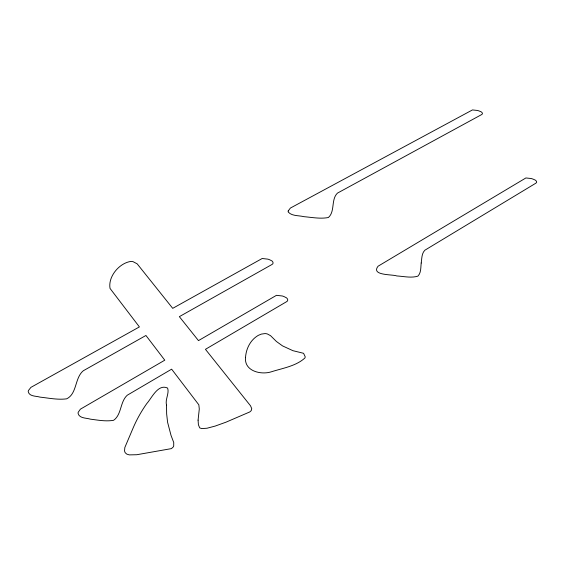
<?xml version="1.0" encoding="UTF-8"?>
<svg xmlns="http://www.w3.org/2000/svg" width="565" height="565" viewBox="0 0 565 565"><rect width="100%" height="100%" fill="white"/><g stroke="black" fill="none" stroke-linecap="round" stroke-linejoin="round"><path stroke-width="0.85" d="M166.52 405.183L166.647 413.954L167.593 422.295L171.018 435.361L173.738 442.543L173.695 446.032A4.795 4.23 -17.4 0 1 173.109 447.106L171.421 448.617L136.808 454.726L129.279 454.882L126.878 454.161L125.381 452.911A6.731 5.848 -21.5 0 1 124.547 450.821L124.83 447.529L132.775 428.814A144.951 134.18 -2.9 0 1 146.766 403.601C151.893 397.831 158.03 383.55 167.621 388.077C169.493 393.36 164.945 399.427 166.52 405.183M245.521 357.56C244.144 371.134 260.974 375.139 271.355 371.798C282.62 368.196 295.982 366.155 304.902 357.991A4.174 3.56 3.5 0 0 305.178 356.692L303.575 353.302L292.91 350.681L282.535 345.893L276.419 341.479L270.579 335.709L267.506 334.021A7.719 6.49 -0.5 0 0 264.985 333.583L261.32 334.106L258.339 335.335A26.35 22.395 0.3 0 0 253.607 338.944C248.656 343.81 245.945 350.688 245.521 357.56M198.082 420.148L198.414 424.767L199.692 427.867L201.705 428.595L207.051 428.221L215.159 426.081L225.972 422.189L249.801 411.934L251.227 410.628L251.75 408.665L250.535 405.825L205.441 349.325L286.49 301.745C288.92 300.764 287.465 297.826 285.466 297.324A12.621 10.332 1.1 0 0 282.366 295.996L276.469 295.326L198.477 340.61L179.352 316.654L271.836 264.568C274.195 263.678 272.824 260.853 270.889 260.401A12.261 9.732 0.1 0 0 267.888 259.144L262.174 258.502L172.721 308.349L137.175 263.841L133.1 261.694A8.136 6.293 -9.6 0 0 130.805 261.426C119.208 263.142 107.936 276.589 110.034 288.418L139.4 326.916L30.927 387.364L28.427 390.521A4.527 3.623 -22.1 0 0 28.25 391.679C29.232 396.665 36.28 395.924 40.037 397.124C48.851 398.064 57.785 400.02 66.663 398.826C77.207 393.727 74.608 377.858 83.33 370.739L145.932 335.476L164.775 360.18L80.371 409.187L78.196 412.309A4.562 3.793 -21.3 0 0 78.111 413.474C79.375 418.559 86.466 417.86 90.435 419.159C98.07 420.127 105.938 421.645 113.607 420.304C121.743 414.654 119.95 401.772 127.273 395.21L171.64 369.171L198.838 404.83L199.29 408.982L198.082 420.148M421.208 263.007C420.671 267.365 421.236 272.796 417.895 276.151C411.087 278.22 403.714 276.334 396.757 275.946C392.781 274.237 370.598 275.798 378.049 266.228L525.895 177.954L531.199 178.526A11.47 8.051 15.3 0 1 534.165 179.614C535.599 179.91 537.979 182.092 535.86 183.187L424.873 250.21C421.547 253.438 421.893 258.742 421.208 263.007M288.192 210.985L288.164 211.289A3.517 2.663 2.4 0 0 288.362 212.179C292.119 216.254 298.892 215.364 303.899 216.67C311.986 217.356 320.313 219.072 328.385 217.518C335.271 211.508 330.822 199.466 337.46 193.11L481.62 114.596C483.661 113.706 481.535 111.644 480.186 111.432A10.686 7.204 11.1 0 0 477.432 110.458L472.446 109.935L290.389 208.061L288.192 210.985"/></g></svg>
